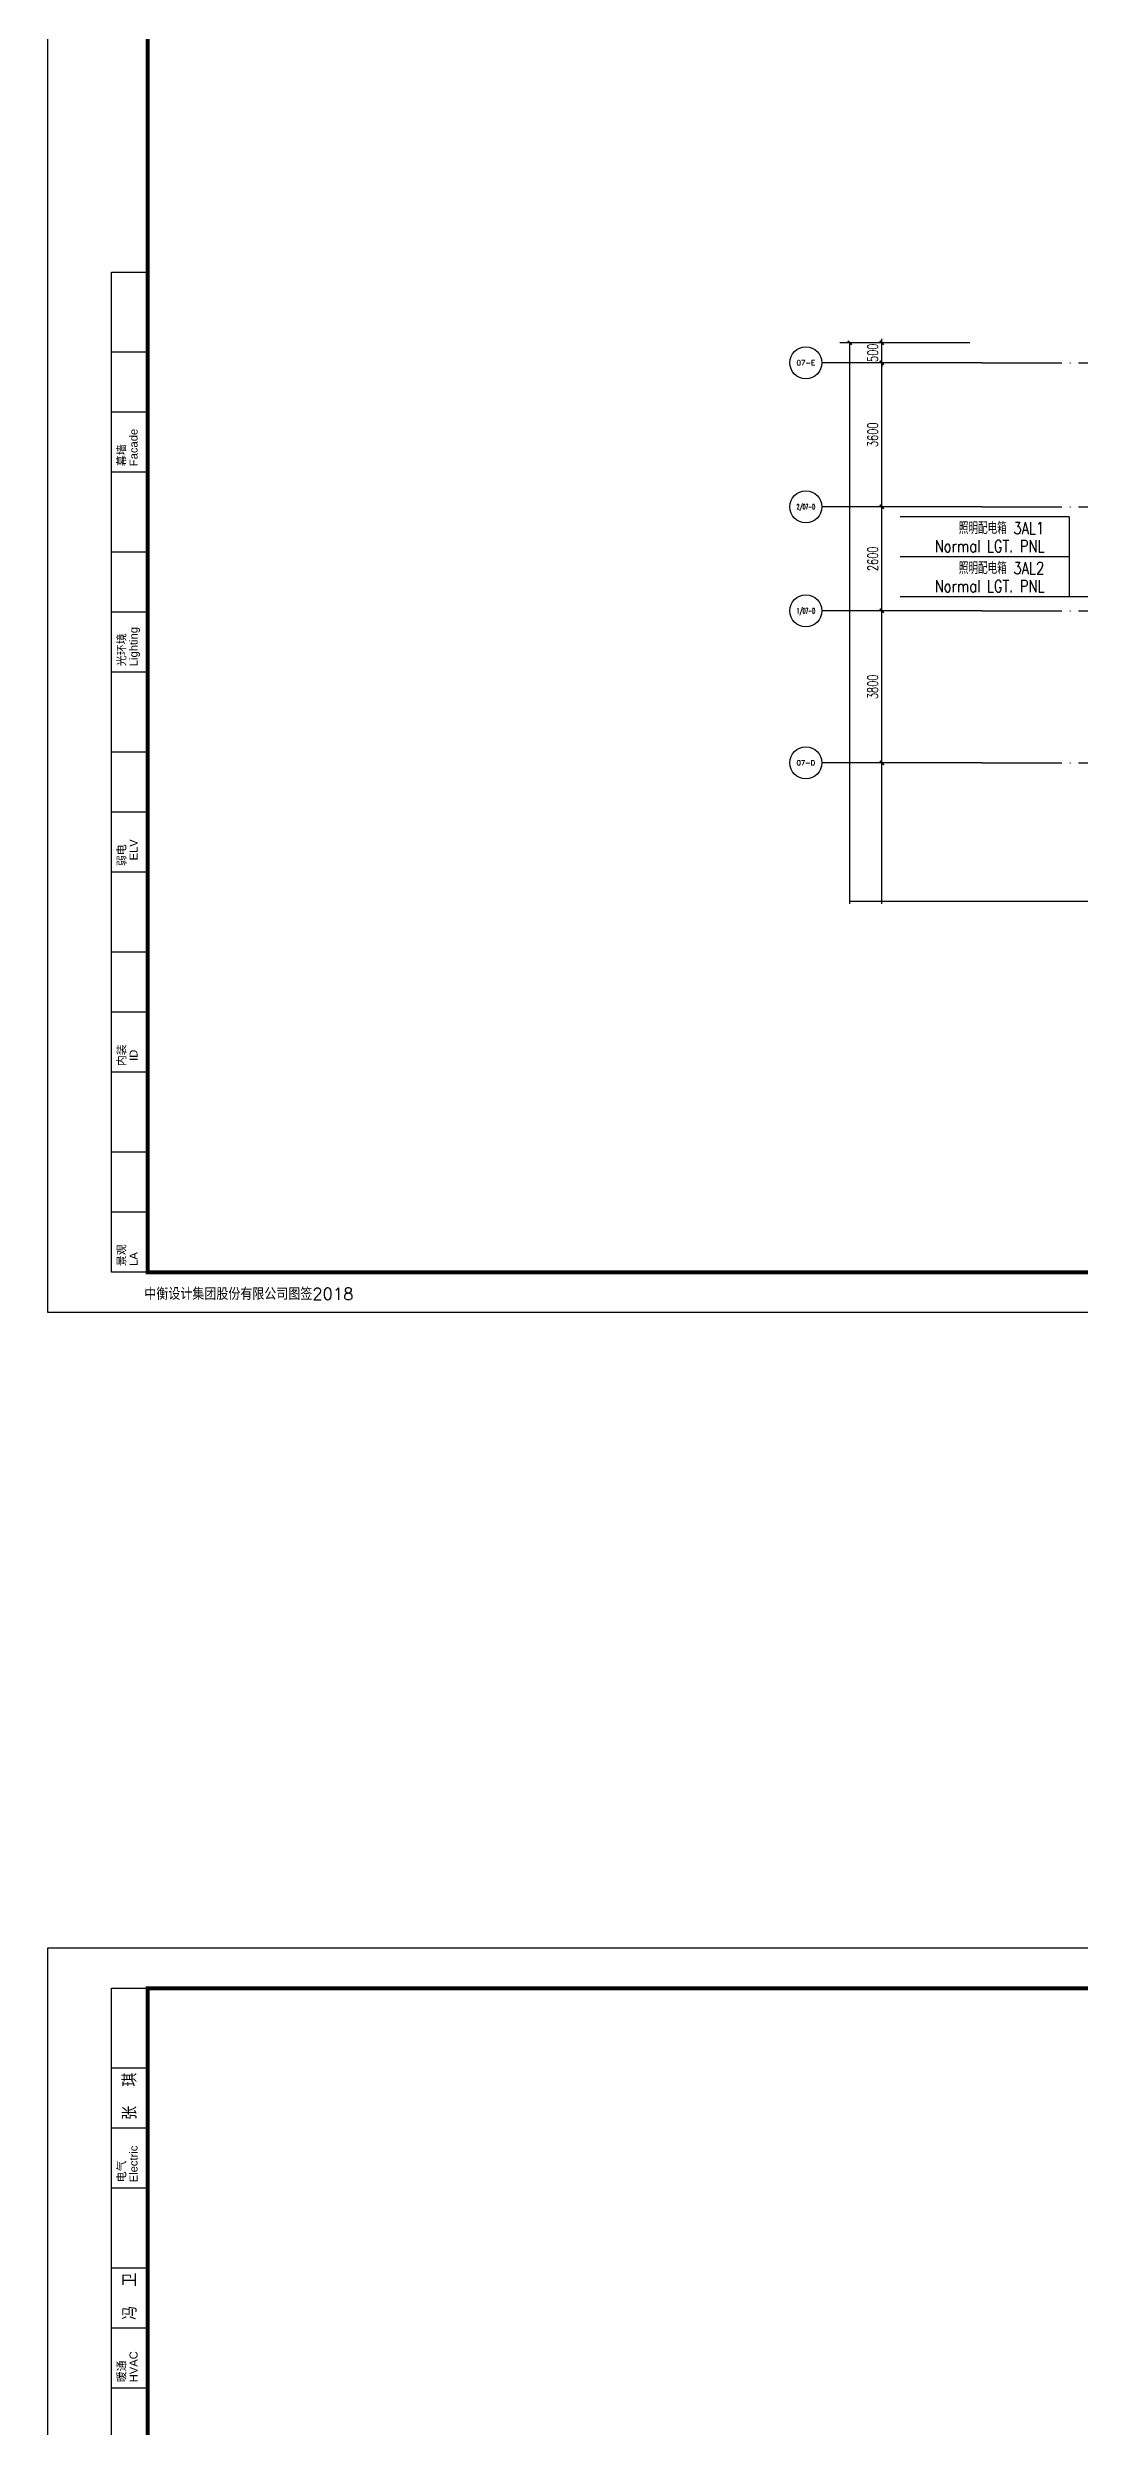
# Model space of a CAD drawing. Extents: x -621157 to 1764546, y -106808 to 741893.
# Drawn here: x 514407 to 540209, y 51748 to 111214 of the extents above; entities that cross this region are included whole.
import ezdxf
from ezdxf.enums import TextEntityAlignment as Align
from ezdxf.xclip import XClip

# ---------------------------------------------------------------- set-up
doc = ezdxf.new("R2010")
doc.units = 0
doc.header["$LTSCALE"] = 1000
doc.header["$MEASUREMENT"] = 0
doc.header["$XCLIPFRAME"] = 0
doc.linetypes.add('XREF-A-101-平面图_t3$0$DOTE', pattern=[2.42, 2, -0.2, 0.02, -0.2])
for name, color, linetype in [('0-底图', 7, 'Continuous'), ('A0-Verital$0$TK-WHITE', 7, 'Continuous'), ('AXIS_TEXT', 7, 'Continuous'), ('SIG_TEXT', 2, 'Continuous'), ('XREF-A-101-平面图_t3$0$A-DOTE', 8, 'Continuous'), ('XREF-A-101-平面图_t3$0$AXIS', 8, 'Continuous'), ('电-折断线', 3, 'Continuous')]:
    doc.layers.add(name, color=color, linetype=linetype)
doc.styles.add('A0-Verital$0$TK-HZ', font='romans.shx', dxfattribs={"bigfont": 'hztxt.shx'})
doc.styles.add('A0-Verital$0$TK_Arial', font='arial.ttf')
doc.styles.add('A0-Verital$0$TK_HZ', font='romans.shx', dxfattribs={"bigfont": 'hztxt.shx'})
doc.styles.add('A0-Verital$0$TK_宋体', font='STZHONGS.TTF')
doc.styles.add('COMPLEX', font='COMPLEX')
doc.styles.add('DIM_FONT', font='ROMANS', dxfattribs={"width": 0.8, "bigfont": 'HZDXC'})
doc.styles.add('XREF-A-101-平面图_t3$0$A-AXIS-LABEL', font='COMPLEX', dxfattribs={"bigfont": 'GBCBIG'})
doc.styles.add('XREF-A-101-平面图_t3$0$A-DIM_T3', font='SIMPLEX', dxfattribs={"width": 0.705882, "bigfont": 'GBCBIG'})
doc.dimstyles.new('XREF-A-101-平面图_t3$0$A-DIM-100', dxfattribs={"dimscale": 100, "dimtxt": 2.55, "dimasz": 1, "dimexe": 2.5, "dimexo": 3, "dimgap": 1, "dimtad": 1, "dimdec": 0, "dimzin": 0, "dimdsep": 46, "dimtxsty": 'XREF-A-101-平面图_t3$0$A-DIM_T3', "dimblk": 'XREF-A-101-平面图_t3$0$_ArchTick', "dimcen": 0.09, "dimclrt": 7, "dimazin": 2, "dimtfac": 1, "dimtdec": 0, "dimtix": 1, "dimtmove": 2, "dimatfit": 3, "dimfxl": 0, "dimtolj": 1, "dimtzin": 0, "dimarcsym": 0})

# ---------------------------------------------------------------- blocks, each defined once
blk = doc.blocks.new('A0-Verital$0$新增会签')
at = {"layer": 'A0-Verital$0$TK-WHITE'}
for p, q in [((-900, 0), (-900, 25000)), ((-900, 25000), (0, 25000)), ((0, 23000), (-900, 23000)), ((0, 21500), (-900, 21500)), ((0, 20000), (-900, 20000)), ((0, 18000), (-900, 18000)), ((0, 16500), (-900, 16500)), ((0, 15000), (-900, 15000)), ((0, 13000), (-900, 13000)), ((0, 11500), (-900, 11500)), ((0, 10000), (-900, 10000)), ((0, 8000), (-900, 8000)), ((0, 6500), (-900, 6500)), ((0, 5000), (-900, 5000)), ((0, 3000), (-900, 3000)), ((0, 1500), (-900, 1500)), ((0, 0), (-900, 0))]:
    blk.add_line(p, q, dxfattribs=at)
for s, style, p in [('Facade ', 'A0-Verital$0$TK_Arial', (-250, 20150)), ('幕墙', 'A0-Verital$0$TK_宋体', (-550, 20150)), ('Lighting  ', 'A0-Verital$0$TK_Arial', (-250, 15150)), ('光环境 ', 'A0-Verital$0$TK_宋体', (-550, 15150)), ('ELV', 'A0-Verital$0$TK_Arial', (-250, 10293)), ('弱电 ', 'A0-Verital$0$TK_宋体', (-550, 10150)), ('内装 ', 'A0-Verital$0$TK_宋体', (-550, 5150)), ('ID   ', 'A0-Verital$0$TK_Arial', (-250, 5283)), ('景观 ', 'A0-Verital$0$TK_宋体', (-550, 150)), ('LA ', 'A0-Verital$0$TK_Arial', (-250, 159))]:
    blk.add_text(s, height=200, rotation=90, dxfattribs=dict(at, style=style)).set_placement(p)
at = {"layer": 'A0-Verital$0$TK-WHITE', "style": 'A0-Verital$0$TK-HZ', "flags": 8}
blk.add_attdef('FACADE', (-271, 21710), '', height=350, rotation=90, dxfattribs=at)
at = {"layer": 'A0-Verital$0$TK-WHITE', "style": 'A0-Verital$0$TK-HZ'}
for tag, p in [('LIGHTING', (-271, 16710)), ('ELECTRICITYLOWVOLTAGE', (-271, 11710)), ('INTERIORDESIGN', (-271, 6710)), ('LANDSCAPEARCHITECTURE', (-271, 1710))]:
    blk.add_attdef(tag, p, '', height=350, rotation=90, dxfattribs=at)
blk = doc.blocks.new('A0-Verital$0$TK-LeftTop-Sign')
at = {"layer": 'A0-Verital$0$TK-WHITE'}
for p, q in [((-900, -25000), (-900, 0)), ((-900, 0), (0, 0)), ((0, -2000), (-900, -2000)), ((0, -3500), (-900, -3500)), ((0, -5000), (-900, -5000)), ((0, -7000), (-900, -7000)), ((0, -8500), (-900, -8500)), ((0, -10000), (-900, -10000)), ((0, -12000), (-900, -12000)), ((0, -13500), (-900, -13500)), ((0, -15000), (-900, -15000)), ((0, -17000), (-900, -17000)), ((0, -18500), (-900, -18500)), ((0, -20000), (-900, -20000)), ((0, -22000), (-900, -22000)), ((0, -23500), (-900, -23500)), ((0, -25000), (-900, -25000))]:
    blk.add_line(p, q, dxfattribs=at)
for s, style, p in [('Electric', 'A0-Verital$0$TK_Arial', (-250, -4850)), ('电气', 'A0-Verital$0$TK_宋体', (-550, -4850)), ('暖通', 'A0-Verital$0$TK_宋体', (-550, -9850)), ('HVAC', 'A0-Verital$0$TK_Arial', (-250, -9850)), ('给排水', 'A0-Verital$0$TK_宋体', (-550, -14850)), ('Plumbing', 'A0-Verital$0$TK_Arial', (-250, -14850)), ('Structure', 'A0-Verital$0$TK_Arial', (-250, -19850)), ('结构', 'A0-Verital$0$TK_宋体', (-550, -19850)), ('Architecture', 'A0-Verital$0$TK_Arial', (-250, -24993)), ('建筑', 'A0-Verital$0$TK_宋体', (-550, -24850))]:
    blk.add_text(s, height=200, rotation=90, dxfattribs=dict(at, style=style)).set_placement(p)
at = {"layer": 'A0-Verital$0$TK-WHITE', "style": 'A0-Verital$0$TK-HZ'}
for tag, p in [('ELECTRIC', (-271, -3290)), ('HVAC', (-271, -8290)), ('PLUMBING', (-271, -13290)), ('STRUCTURE', (-271, -18290)), ('ARCHITECTURE', (-271, -23290))]:
    blk.add_attdef(tag, p, '', height=350, rotation=90, dxfattribs=at)
blk = doc.blocks.new('A0-Verital')
blk.add_lwpolyline([(118900, 84100), (0, 84100), (0, 0), (118900, 0)], close=True)
at = {"const_width": 100}
blk.add_lwpolyline([(2500, 83100), (117900, 83100), (117900, 1000), (2500, 1000)], close=True, dxfattribs=at)
blk.add_blockref('A0-Verital$0$TK-LeftTop-Sign', (2500, 83100)).add_auto_attribs({'ELECTRIC': '张  琪', 'HVAC': '冯  卫', 'PLUMBING': '杨俊晨', 'STRUCTURE': '沈晓明', 'ARCHITECTURE': '刘  恬'})
blk.add_blockref('A0-Verital$0$新增会签', (2500, 1000))
at = {"style": 'A0-Verital$0$TK_HZ'}
blk.add_text('中衡设计集团股份有限公司图签2018', height=300, dxfattribs=at).set_placement((2420, 308))
blk = doc.blocks.new('XREF-A-101-平面图_t3$0$_ArchTick')
at = {"color": 0, "linetype": 'ByBlock', "const_width": 0.4}
blk.add_lwpolyline([(-0.5, -0.5), (0.5, 0.5)], dxfattribs=at)
blk = doc.blocks.new('*D25468')
at = {"layer": 'Defpoints', "color": 0}
for p in [(-5800, 30000), (-3300, 30000), (-3300, 20000)]:
    blk.add_point(p, dxfattribs=at)
at = {"layer": 'XREF-A-101-平面图_t3$0$AXIS', "color": 0, "lineweight": -2}
for p, q in [((-3600, 30000), (-6050, 30000)), ((-5800, 20000), (-5800, 30000)), ((-3600, 20000), (-6050, 20000))]:
    blk.add_line(p, q, dxfattribs=at)
at = {"layer": 'XREF-A-101-平面图_t3$0$AXIS', "color": 0, "linetype": 'ByBlock', "lineweight": -2, "xscale": 100, "yscale": 100, "zscale": 100}
for p, rotation in [((-5800, 30000), 90), ((-5800, 20000), 270)]:
    blk.add_blockref('XREF-A-101-平面图_t3$0$_ArchTick', p, dxfattribs=dict(at, rotation=rotation))
at = {"layer": 'XREF-A-101-平面图_t3$0$AXIS', "color": 7, "insert": (-6028, 25000), "char_height": 255, "attachment_point": 5, "rotation": 90, "style": 'XREF-A-101-平面图_t3$0$A-DIM_T3'}
blk.add_mtext('\\A1;10000', dxfattribs=at)
blk = doc.blocks.new('*D25469')
at = {"layer": 'Defpoints', "color": 0}
for p in [(-5800, 33800), (-3300, 33800), (-3300, 30000)]:
    blk.add_point(p, dxfattribs=at)
at = {"layer": 'XREF-A-101-平面图_t3$0$AXIS', "color": 0, "lineweight": -2}
for p, q in [((-3600, 33800), (-6050, 33800)), ((-5800, 30000), (-5800, 33800)), ((-3600, 30000), (-6050, 30000))]:
    blk.add_line(p, q, dxfattribs=at)
at = {"layer": 'XREF-A-101-平面图_t3$0$AXIS', "color": 0, "linetype": 'ByBlock', "lineweight": -2, "xscale": 100, "yscale": 100, "zscale": 100}
for p, rotation in [((-5800, 33800), 90), ((-5800, 30000), 270)]:
    blk.add_blockref('XREF-A-101-平面图_t3$0$_ArchTick', p, dxfattribs=dict(at, rotation=rotation))
at = {"layer": 'XREF-A-101-平面图_t3$0$AXIS', "color": 7, "insert": (-6028, 31900), "char_height": 255, "attachment_point": 5, "rotation": 90, "style": 'XREF-A-101-平面图_t3$0$A-DIM_T3'}
blk.add_mtext('\\A1;3800', dxfattribs=at)
blk = doc.blocks.new('*D25470')
at = {"layer": 'Defpoints', "color": 0}
for p in [(-5800, 36400), (-3300, 36400), (-3300, 33800)]:
    blk.add_point(p, dxfattribs=at)
at = {"layer": 'XREF-A-101-平面图_t3$0$AXIS', "color": 0, "lineweight": -2}
for p, q in [((-3600, 36400), (-6050, 36400)), ((-5800, 33800), (-5800, 36400)), ((-3600, 33800), (-6050, 33800))]:
    blk.add_line(p, q, dxfattribs=at)
at = {"layer": 'XREF-A-101-平面图_t3$0$AXIS', "color": 0, "linetype": 'ByBlock', "lineweight": -2, "xscale": 100, "yscale": 100, "zscale": 100}
for p, rotation in [((-5800, 36400), 90), ((-5800, 33800), 270)]:
    blk.add_blockref('XREF-A-101-平面图_t3$0$_ArchTick', p, dxfattribs=dict(at, rotation=rotation))
at = {"layer": 'XREF-A-101-平面图_t3$0$AXIS', "color": 7, "insert": (-6028, 35100), "char_height": 255, "attachment_point": 5, "rotation": 90, "style": 'XREF-A-101-平面图_t3$0$A-DIM_T3'}
blk.add_mtext('\\A1;2600', dxfattribs=at)
blk = doc.blocks.new('*D25471')
at = {"layer": 'Defpoints', "color": 0}
for p in [(-5800, 40000), (-3300, 40000), (-3300, 36400)]:
    blk.add_point(p, dxfattribs=at)
at = {"layer": 'XREF-A-101-平面图_t3$0$AXIS', "color": 0, "lineweight": -2}
for p, q in [((-3600, 40000), (-6050, 40000)), ((-5800, 36400), (-5800, 40000)), ((-3600, 36400), (-6050, 36400))]:
    blk.add_line(p, q, dxfattribs=at)
at = {"layer": 'XREF-A-101-平面图_t3$0$AXIS', "color": 0, "linetype": 'ByBlock', "lineweight": -2, "xscale": 100, "yscale": 100, "zscale": 100}
for p, rotation in [((-5800, 40000), 90), ((-5800, 36400), 270)]:
    blk.add_blockref('XREF-A-101-平面图_t3$0$_ArchTick', p, dxfattribs=dict(at, rotation=rotation))
at = {"layer": 'XREF-A-101-平面图_t3$0$AXIS', "color": 7, "insert": (-6028, 38200), "char_height": 255, "attachment_point": 5, "rotation": 90, "style": 'XREF-A-101-平面图_t3$0$A-DIM_T3'}
blk.add_mtext('\\A1;3600', dxfattribs=at)
blk = doc.blocks.new('*D25472')
at = {"layer": 'Defpoints', "color": 0}
for p in [(-5800, 40500), (-3300, 40500), (-3300, 40000)]:
    blk.add_point(p, dxfattribs=at)
at = {"layer": 'XREF-A-101-平面图_t3$0$AXIS', "color": 0, "lineweight": -2}
for p, q in [((-3600, 40500), (-6050, 40500)), ((-5800, 40500), (-5800, 40600)), ((-5800, 40000), (-5800, 40500)), ((-3600, 40000), (-6050, 40000)), ((-5800, 40000), (-5800, 39900))]:
    blk.add_line(p, q, dxfattribs=at)
at = {"layer": 'XREF-A-101-平面图_t3$0$AXIS', "color": 0, "linetype": 'ByBlock', "lineweight": -2, "xscale": 100, "yscale": 100, "zscale": 100}
for p, rotation in [((-5800, 40500), 270), ((-5800, 40000), 90)]:
    blk.add_blockref('XREF-A-101-平面图_t3$0$_ArchTick', p, dxfattribs=dict(at, rotation=rotation))
at = {"layer": 'XREF-A-101-平面图_t3$0$AXIS', "color": 7, "insert": (-6028, 40250), "char_height": 255, "attachment_point": 5, "rotation": 90, "style": 'XREF-A-101-平面图_t3$0$A-DIM_T3'}
blk.add_mtext('\\A1;500', dxfattribs=at)
blk = doc.blocks.new('_AXISO')
blk.add_circle((0, 0), 0.5)
at = {"layer": 'AXIS_TEXT', "style": 'COMPLEX'}
blk.add_attdef('A', text='', height=0.56, dxfattribs=at).set_placement((-0.25, -0.28), (0.25, -0.28), align=Align.FIT)
blk = doc.blocks.new('*D25474')
at = {"layer": 'Defpoints', "color": 0}
for p in [(-6600, 40500), (-3300, 40500), (-3300, -300)]:
    blk.add_point(p, dxfattribs=at)
at = {"layer": 'XREF-A-101-平面图_t3$0$AXIS', "color": 0, "lineweight": -2}
for p, q in [((-3600, 40500), (-6850, 40500)), ((-6600, -300), (-6600, 40500)), ((-3600, -300), (-6850, -300))]:
    blk.add_line(p, q, dxfattribs=at)
at = {"layer": 'XREF-A-101-平面图_t3$0$AXIS', "color": 0, "linetype": 'ByBlock', "lineweight": -2, "xscale": 100, "yscale": 100, "zscale": 100}
for p, rotation in [((-6600, 40500), 90), ((-6600, -300), 270)]:
    blk.add_blockref('XREF-A-101-平面图_t3$0$_ArchTick', p, dxfattribs=dict(at, rotation=rotation))
at = {"layer": 'XREF-A-101-平面图_t3$0$AXIS', "color": 7, "insert": (-6828, 20100), "char_height": 255, "attachment_point": 5, "rotation": 90, "style": 'XREF-A-101-平面图_t3$0$A-DIM_T3'}
blk.add_mtext('\\A1;40800', dxfattribs=at)
blk = doc.blocks.new('XREF-A-101-平面图_t3$0$轴网(3)')
at = {"layer": 'XREF-A-101-平面图_t3$0$A-DOTE', "linetype": 'XREF-A-101-平面图_t3$0$DOTE'}
for p, q in [((-3300, 40000), (69800, 40000)), ((-3300, 36400), (10380.6, 36400)), ((-3300, 33800), (69800, 33800)), ((-3300, 30000), (69800, 30000))]:
    blk.add_line(p, q, dxfattribs=at)
at = {"layer": 'XREF-A-101-平面图_t3$0$AXIS'}
for p, q in [((-3300, 40000), (-7300, 40000)), ((-3300, 36400), (-7300, 36400)), ((-3300, 33800), (-7300, 33800)), ((-3300, 30000), (-7300, 30000))]:
    blk.add_line(p, q, dxfattribs=at)
ref = blk.add_blockref('_AXISO', (-7700, 40000), dxfattribs=dict(at, xscale=800, yscale=800, zscale=800))
ref.add_attrib('A', '07-E', dxfattribs={"color": 7, "height": 124.79, "style": 'XREF-A-101-平面图_t3$0$A-AXIS-LABEL', "width": 0.95122}).set_placement((-7931.7, 39937.6), (-7468.3, 39937.6), align=Align.FIT)
ref = blk.add_blockref('_AXISO', (-7700, 36400), dxfattribs=dict(at, xscale=800, yscale=800, zscale=800))
ref.add_attrib('A', '2/07-D', dxfattribs={"color": 7, "height": 123.68, "style": 'XREF-A-101-平面图_t3$0$A-AXIS-LABEL', "width": 0.63}).set_placement((-7931.9, 36338.2), (-7468.1, 36338.2), align=Align.FIT)
ref = blk.add_blockref('_AXISO', (-7700, 33800), dxfattribs=dict(at, xscale=800, yscale=800, zscale=800))
ref.add_attrib('A', '1/07-D', dxfattribs={"color": 7, "height": 128.68, "style": 'XREF-A-101-平面图_t3$0$A-AXIS-LABEL', "width": 0.628906}).set_placement((-7931.2, 33735.7), (-7468.8, 33735.7), align=Align.FIT)
ref = blk.add_blockref('_AXISO', (-7700, 30000), dxfattribs=dict(at, xscale=800, yscale=800, zscale=800))
ref.add_attrib('A', '07-D', dxfattribs={"color": 7, "height": 123.31, "style": 'XREF-A-101-平面图_t3$0$A-AXIS-LABEL', "width": 0.951807}).set_placement((-7931.9, 29938.3), (-7468.1, 29938.3), align=Align.FIT)
for p1, p2, distance, picture, middle in [((-3300, -300), (-3300, 40500), 3300, '*D25474', (-6827.5, 20100)), ((-3300, 40000), (-3300, 40500), 2500, '*D25472', (-6027.5, 40250)), ((-3300, 36400), (-3300, 40000), 2500, '*D25471', (-6027.5, 38200)), ((-3300, 33800), (-3300, 36400), 2500, '*D25470', (-6027.5, 35100)), ((-3300, 30000), (-3300, 33800), 2500, '*D25469', (-6027.5, 31900)), ((-3300, 20000), (-3300, 30000), 2500, '*D25468', (-6027.5, 25000))]:
    dim = blk.add_aligned_dim(p1=p1, p2=p2, distance=distance, dimstyle='XREF-A-101-平面图_t3$0$A-DIM-100', dxfattribs=at)
    dim.commit()
    dim.dimension.update_dxf_attribs({"geometry": picture, "text_midpoint": middle})
blk = doc.blocks.new('XREF-A-101-平面图_t3')
at = {"layer": 'XREF-A-101-平面图_t3$0$A-DOTE'}
for p in [(200000, 300000), (200000, 200000)]:
    blk.add_blockref('XREF-A-101-平面图_t3$0$轴网(3)', p, dxfattribs=at)

msp = doc.modelspace()

# ---------------------------------------------------------------- block references
msp.add_blockref('A0-Verital', (514407, -20399))
at = {"layer": '0-底图'}
ref = msp.add_blockref('XREF-A-101-平面图_t3', (341069, -195468), dxfattribs=at)
XClip(ref).set_block_clipping_path([(188448.3743934482, 326558.5441184833), (279528.158095957, 347442.7434896522)])
ref = msp.add_blockref('XREF-A-101-平面图_t3', (341069, -136665), dxfattribs=at)
XClip(ref).set_block_clipping_path([(188448.3743934482, 226470.899785926), (279528.158095957, 250755.7925836878)])

# ---------------------------------------------------------------- next in the draw order: linework, layer by layer
at = {"layer": 'SIG_TEXT', "color": 2}
for points in [[(539949, 99485), (535724, 99485)], [(539949, 99485), (539949, 98485)], [(539949, 98485), (535724, 98485)], [(539949, 98485), (539949, 97485)], [(539949, 97485), (535724, 97485)], [(545798, 97485), (539949, 97485)]]:
    msp.add_lwpolyline(points, dxfattribs=at)
at = {"layer": '电-折断线'}
msp.add_lwpolyline([(534469, 89878), (574207, 89878), (574283, 90088), (574357, 89668), (574432, 89878), (614169, 89878)], dxfattribs=at)

# ---------------------------------------------------------------- next in the draw order: block references
msp.add_blockref('A0-Verital', (514407, 79601))

# ---------------------------------------------------------------- next in the draw order: texts
at = {"layer": 'SIG_TEXT', "color": 2, "style": 'DIM_FONT', "width": 0.8}
for s, p in [('照明配电箱 3AL1', (539329, 99053)), ('Normal LGT. PNL', (539336, 98602)), ('照明配电箱 3AL2', (539329, 98053)), ('Normal LGT. PNL', (539336, 97602))]:
    msp.add_text(s, height=300, dxfattribs=at).set_placement(p, align=Align.RIGHT)

doc.saveas('drawing.dxf')
